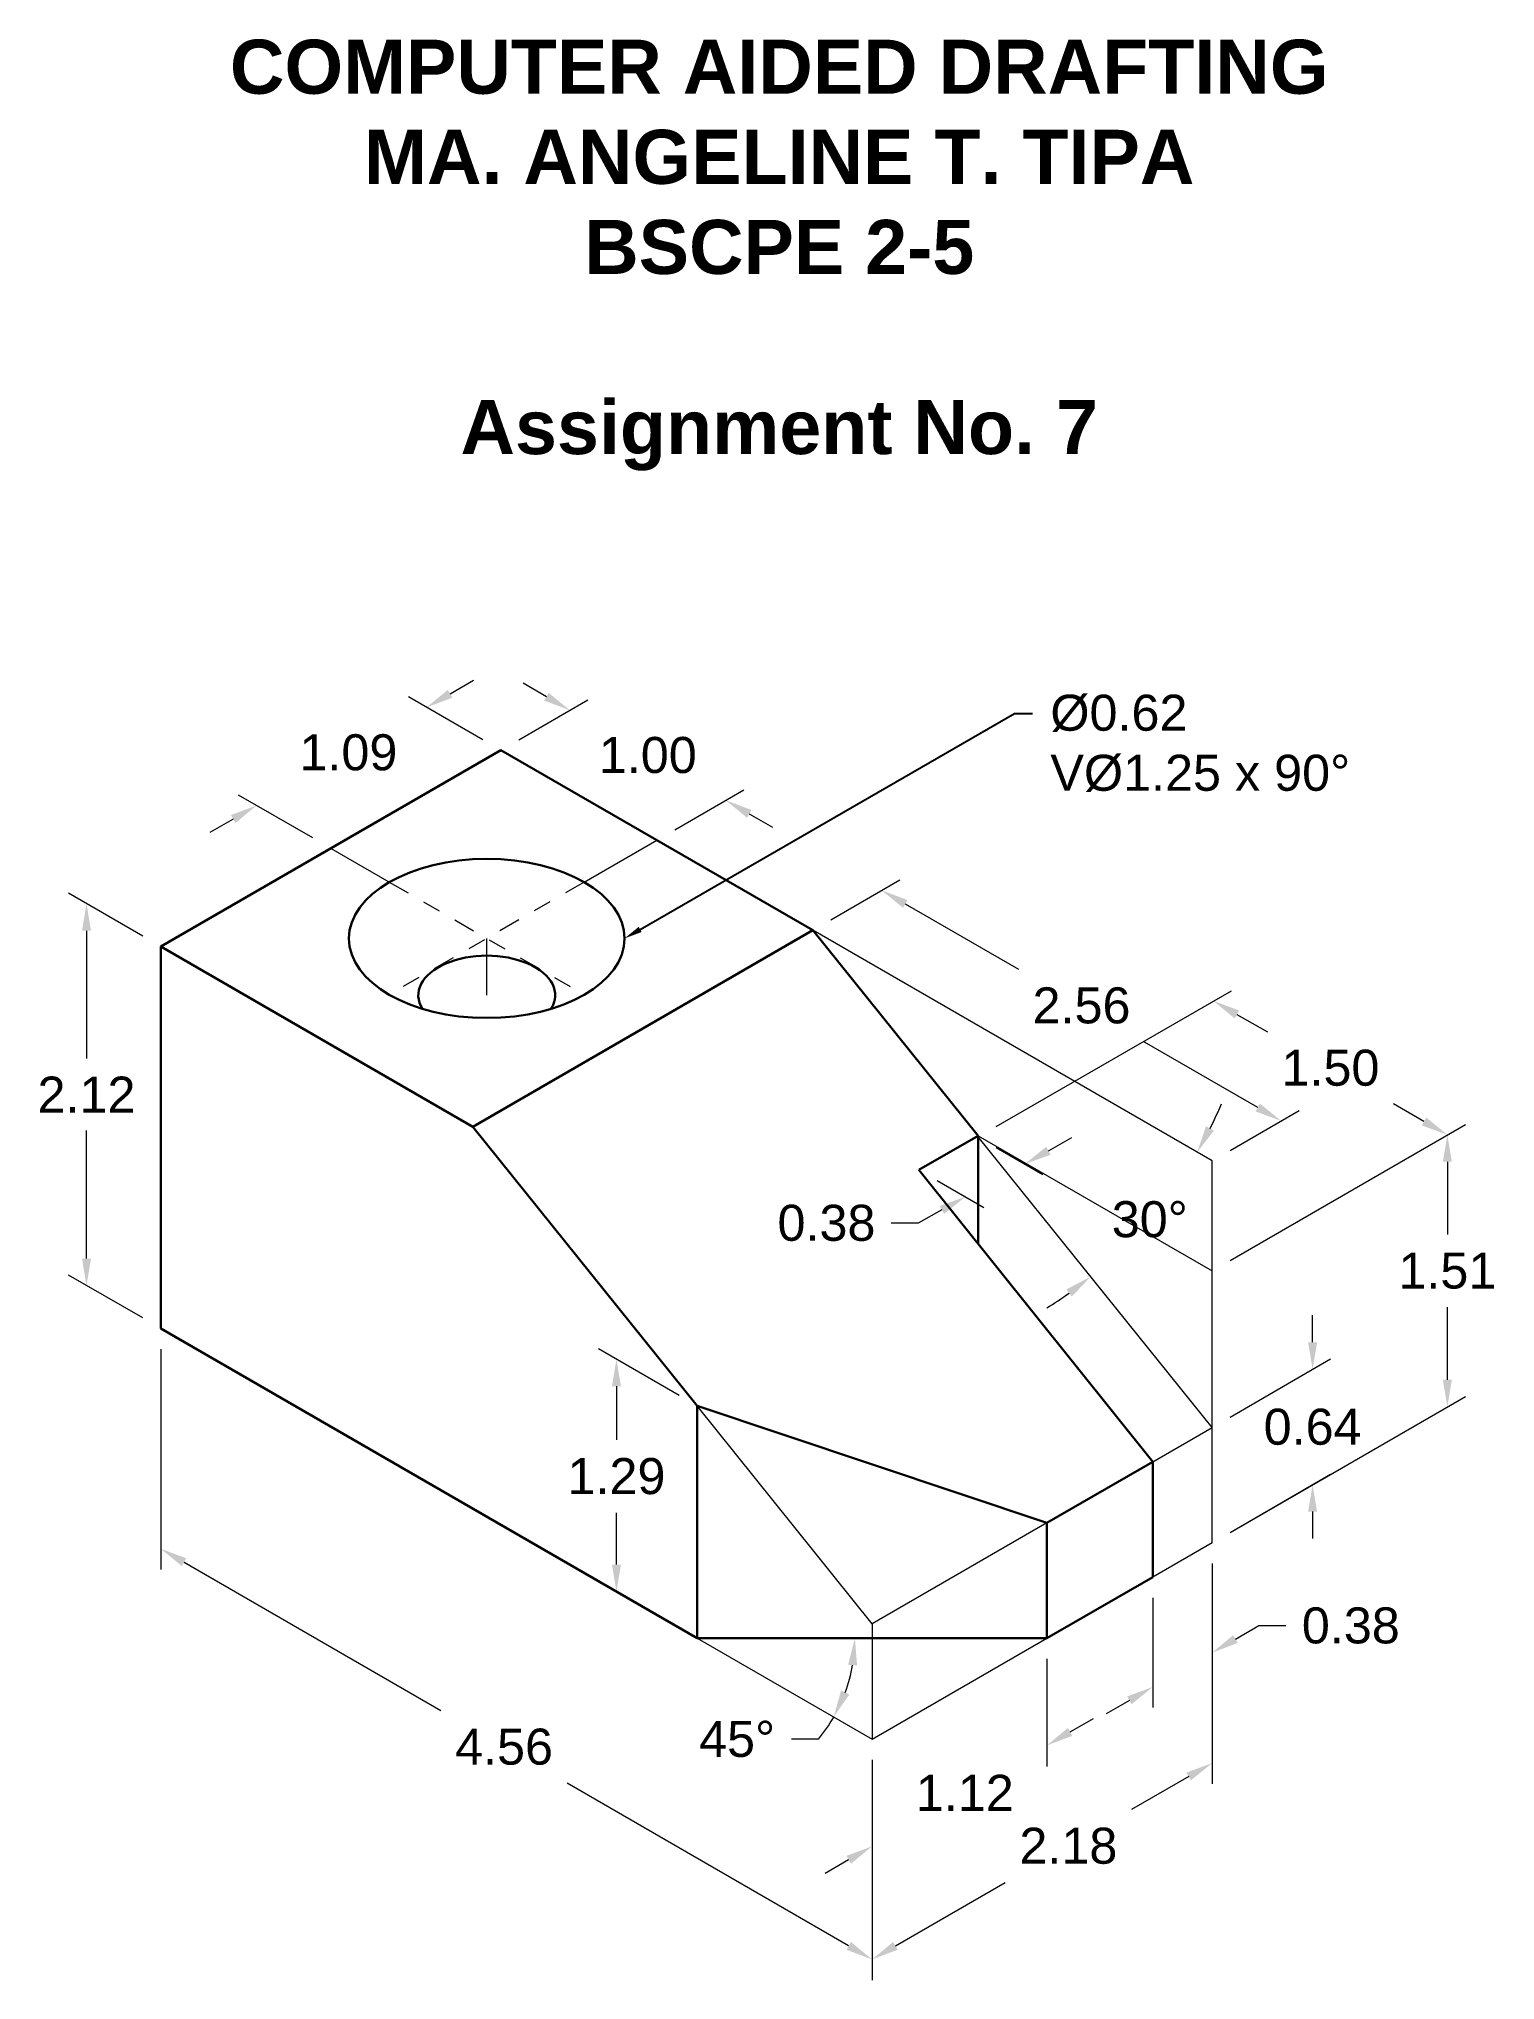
# Model space of a CAD drawing. Header units: inches. Extents: x 2539.7 to 2547.8, y 3475.8 to 3486.6.
import ezdxf
from ezdxf import colors
from ezdxf.entities.mleader import LeaderData, LeaderLine
from ezdxf.math import Vec2, Vec3

# ---------------------------------------------------------------- set-up
doc = ezdxf.new("R2010")
doc.units = ezdxf.units.IN
doc.header["$LTSCALE"] = 0.005
doc.header["$MEASUREMENT"] = 0
doc.linetypes.add('ACAD_ISO08W100', pattern=[36, 24, -3, 6, -3])
for name, color, linetype, lineweight in [('center line', 140, 'ACAD_ISO08W100', 13), ('extension line', 110, 'Continuous', 13), ('guide line', 170, 'Continuous', 9), ('object line', 7, 'Continuous', 30)]:
    doc.layers.add(name, color=color, linetype=linetype, lineweight=lineweight)
doc.styles.get("Standard").update_dxf_attribs({"font": 'arial.ttf'})
doc.dimstyles.new('ISO-25', dxfattribs={"dimtxt": 0.2, "dimasz": 0.15, "dimexe": 0.1, "dimexo": 0.1, "dimgap": 0.1, "dimtad": 0, "dimtih": 1, "dimtoh": 1, "dimzin": 1, "dimdsep": 46, "dimtxsty": 'Standard', "dimcen": 0.3, "dimadec": 0, "dimazin": 0, "dimtfac": 1, "dimtofl": 0, "dimtmove": 0, "dimatfit": 3, "dimfxl": 0.03937, "dimlwd": 13, "dimlwe": 13, "dimarcsym": 0})

# ---------------------------------------------------------------- blocks, each defined once
blk = doc.blocks.new('*D0')
at = {"layer": 'Defpoints', "color": 0, "transparency": 16777216}
for p in [(2540.418, 3479.452), (2544.367, 3477.172), (2544.367, 3475.949)]:
    blk.add_point(p, dxfattribs=at)
at = {"layer": 'extension line', "color": 0, "linetype": 'Continuous', "lineweight": 13, "transparency": 16777216}
for p, q in [((2540.418, 3479.337), (2540.418, 3478.114)), ((2540.548, 3478.154), (2541.974, 3477.331)), ((2544.367, 3477.057), (2544.367, 3475.834)), ((2544.237, 3476.024), (2542.675, 3476.927))]:
    blk.add_line(p, q, dxfattribs=at)
at = {"layer": 'extension line', "color": 0, "transparency": 16777216}
for points in [[(2540.56, 3478.176), (2540.535, 3478.133), (2540.418, 3478.229)], [(2544.25, 3476.046), (2544.225, 3476.003), (2544.367, 3475.949)]]:
    blk.add_solid(points, dxfattribs=at)
at = {"layer": 'extension line', "color": 0, "transparency": 16777216, "insert": (2542.324, 3477.129), "char_height": 0.2, "attachment_point": 5}
blk.add_mtext('4.56', dxfattribs=at)
blk = doc.blocks.new('*D1')
at = {"layer": 'Defpoints', "color": 0, "transparency": 16777216}
for p in [(2543.397, 3479.022), (2542.948, 3477.991), (2543.397, 3477.732)]:
    blk.add_point(p, dxfattribs=at)
at = {"layer": 'extension line', "color": 0, "linetype": 'Continuous', "lineweight": 13, "transparency": 16777216}
for p, q in [((2543.297, 3479.08), (2542.848, 3479.339)), ((2542.948, 3479.131), (2542.948, 3478.833)), ((2542.948, 3478.141), (2542.948, 3478.429)), ((2543.297, 3477.79), (2542.848, 3478.049))]:
    blk.add_line(p, q, dxfattribs=at)
at = {"layer": 'extension line', "color": 0, "transparency": 16777216}
for points in [[(2542.923, 3479.131), (2542.973, 3479.131), (2542.948, 3479.281)], [(2542.923, 3478.141), (2542.973, 3478.141), (2542.948, 3477.991)]]:
    blk.add_solid(points, dxfattribs=at)
at = {"layer": 'extension line', "color": 0, "transparency": 16777216, "insert": (2542.948, 3478.631), "char_height": 0.2, "attachment_point": 5}
blk.add_mtext('1.29', dxfattribs=at)
blk = doc.blocks.new('*D2')
at = {"layer": 'Defpoints', "color": 0, "transparency": 16777216}
for p in [(2545.337, 3477.732), (2544.367, 3477.172), (2545.337, 3477.137)]:
    blk.add_point(p, dxfattribs=at)
at = {"layer": 'extension line', "color": 0, "linetype": 'Continuous', "lineweight": 13, "transparency": 16777216}
for p, q in [((2545.337, 3477.617), (2545.337, 3477.021)), ((2545.467, 3477.212), (2545.597, 3477.287)), ((2544.367, 3477.057), (2544.367, 3476.461)), ((2544.237, 3476.502), (2544.107, 3476.427))]:
    blk.add_line(p, q, dxfattribs=at)
at = {"layer": 'extension line', "color": 0, "transparency": 16777216}
for points in [[(2545.454, 3477.234), (2545.479, 3477.19), (2545.337, 3477.137)], [(2544.225, 3476.524), (2544.25, 3476.48), (2544.367, 3476.577)]]:
    blk.add_solid(points, dxfattribs=at)
at = {"layer": 'extension line', "color": 0, "transparency": 16777216, "insert": (2544.882, 3476.874), "char_height": 0.2, "attachment_point": 5}
blk.add_mtext('1.12', dxfattribs=at)
blk = doc.blocks.new('*D3')
at = {"layer": 'Defpoints', "color": 0, "transparency": 16777216}
for p in [(2540.418, 3481.572), (2540.006, 3479.69), (2540.418, 3479.452)]:
    blk.add_point(p, dxfattribs=at)
at = {"layer": 'extension line', "color": 0, "linetype": 'Continuous', "lineweight": 13, "transparency": 16777216}
for p, q in [((2540.318, 3481.63), (2539.906, 3481.868)), ((2540.006, 3481.66), (2540.006, 3480.95)), ((2540.006, 3479.84), (2540.006, 3480.55)), ((2540.318, 3479.51), (2539.906, 3479.748))]:
    blk.add_line(p, q, dxfattribs=at)
at = {"layer": 'extension line', "color": 0, "transparency": 16777216}
for points in [[(2539.981, 3481.66), (2540.031, 3481.66), (2540.006, 3481.81)], [(2539.981, 3479.84), (2540.031, 3479.84), (2540.006, 3479.69)]]:
    blk.add_solid(points, dxfattribs=at)
at = {"layer": 'extension line', "color": 0, "transparency": 16777216, "insert": (2540.006, 3480.75), "char_height": 0.2, "attachment_point": 5}
blk.add_mtext('2.12', dxfattribs=at)
blk = doc.blocks.new('*D4')
at = {"layer": 'Defpoints', "color": 0, "transparency": 16777216}
for p in [(2544.038, 3481.662), (2546.638, 3480.604), (2546.255, 3480.382)]:
    blk.add_point(p, dxfattribs=at)
at = {"layer": 'extension line', "color": 0, "linetype": 'Continuous', "lineweight": 13, "transparency": 16777216}
for p, q in [((2544.138, 3481.72), (2544.521, 3481.942)), ((2544.551, 3481.809), (2545.18, 3481.446)), ((2546.509, 3480.679), (2545.88, 3481.042)), ((2546.355, 3480.44), (2546.738, 3480.662))]:
    blk.add_line(p, q, dxfattribs=at)
at = {"layer": 'extension line', "color": 0, "transparency": 16777216}
for points in [[(2544.564, 3481.83), (2544.539, 3481.787), (2544.421, 3481.884)], [(2546.521, 3480.7), (2546.496, 3480.657), (2546.638, 3480.604)]]:
    blk.add_solid(points, dxfattribs=at)
at = {"layer": 'extension line', "color": 0, "transparency": 16777216, "insert": (2545.53, 3481.244), "char_height": 0.2, "attachment_point": 5}
blk.add_mtext('2.56', dxfattribs=at)
blk = doc.blocks.new('*D5')
at = {"layer": 'Defpoints', "color": 0, "transparency": 16777216}
for p in [(2546.255, 3478.262), (2544.367, 3477.172), (2546.255, 3477.039)]:
    blk.add_point(p, dxfattribs=at)
at = {"layer": 'extension line', "color": 0, "linetype": 'Continuous', "lineweight": 13, "transparency": 16777216}
for p, q in [((2546.255, 3478.147), (2546.255, 3476.924)), ((2544.367, 3477.057), (2544.367, 3475.834)), ((2546.125, 3476.964), (2545.808, 3476.781)), ((2544.497, 3476.024), (2545.107, 3476.377))]:
    blk.add_line(p, q, dxfattribs=at)
at = {"layer": 'extension line', "color": 0, "transparency": 16777216}
for points in [[(2546.112, 3476.986), (2546.137, 3476.943), (2546.255, 3477.039)], [(2544.484, 3476.046), (2544.509, 3476.003), (2544.367, 3475.949)]]:
    blk.add_solid(points, dxfattribs=at)
at = {"layer": 'extension line', "color": 0, "transparency": 16777216, "insert": (2545.457, 3476.579), "char_height": 0.2, "attachment_point": 5}
blk.add_mtext('2.18', dxfattribs=at)
blk = doc.blocks.new('*D6')
at = {"layer": 'Defpoints', "color": 0, "transparency": 16777216}
for p in [(2546.255, 3478.262), (2545.926, 3478.072), (2546.255, 3477.652)]:
    blk.add_point(p, dxfattribs=at)
at = {"layer": 'extension line', "color": 0, "linetype": 'Continuous', "lineweight": 13, "transparency": 16777216}
for p, q in [((2546.255, 3478.147), (2546.255, 3477.537)), ((2545.926, 3477.957), (2545.926, 3477.347)), ((2546.385, 3477.727), (2546.515, 3477.802)), ((2546.515, 3477.802), (2546.665, 3477.802)), ((2545.796, 3477.387), (2545.666, 3477.312))]:
    blk.add_line(p, q, dxfattribs=at)
at = {"layer": 'extension line', "color": 0, "transparency": 16777216}
for points in [[(2546.372, 3477.749), (2546.397, 3477.706), (2546.255, 3477.652)], [(2545.783, 3477.409), (2545.808, 3477.366), (2545.926, 3477.462)]]:
    blk.add_solid(points, dxfattribs=at)
at = {"layer": 'extension line', "color": 0, "transparency": 16777216, "insert": (2547.025, 3477.802), "char_height": 0.2, "attachment_point": 5}
blk.add_mtext('0.38', dxfattribs=at)
blk = doc.blocks.new('*D7')
at = {"layer": 'Defpoints', "color": 0, "transparency": 16777216}
for p in [(2546.255, 3478.902), (2546.813, 3478.585), (2546.255, 3478.262)]:
    blk.add_point(p, dxfattribs=at)
at = {"layer": 'extension line', "color": 0, "linetype": 'Continuous', "lineweight": 13, "transparency": 16777216}
for p, q in [((2546.813, 3479.375), (2546.813, 3479.525)), ((2546.355, 3478.96), (2546.913, 3479.283)), ((2546.355, 3478.32), (2546.913, 3478.643)), ((2546.813, 3478.435), (2546.813, 3478.285))]:
    blk.add_line(p, q, dxfattribs=at)
at = {"layer": 'extension line', "color": 0, "transparency": 16777216}
for points in [[(2546.788, 3479.375), (2546.838, 3479.375), (2546.813, 3479.225)], [(2546.788, 3478.435), (2546.838, 3478.435), (2546.813, 3478.585)]]:
    blk.add_solid(points, dxfattribs=at)
at = {"layer": 'extension line', "color": 0, "transparency": 16777216, "insert": (2546.813, 3478.905), "char_height": 0.2, "attachment_point": 5}
blk.add_mtext('0.64', dxfattribs=at)
blk = doc.blocks.new('*D8')
at = {"layer": 'Defpoints', "color": 0, "transparency": 16777216}
for p in [(2546.255, 3479.772), (2547.561, 3479.017), (2546.255, 3478.262)]:
    blk.add_point(p, dxfattribs=at)
at = {"layer": 'extension line', "color": 0, "linetype": 'Continuous', "lineweight": 13, "transparency": 16777216}
for p, q in [((2546.355, 3479.83), (2547.661, 3480.584)), ((2547.561, 3480.377), (2547.561, 3479.974)), ((2547.561, 3479.167), (2547.561, 3479.57)), ((2546.355, 3478.32), (2547.661, 3479.074))]:
    blk.add_line(p, q, dxfattribs=at)
at = {"layer": 'extension line', "color": 0, "transparency": 16777216}
for points in [[(2547.536, 3480.377), (2547.586, 3480.377), (2547.561, 3480.527)], [(2547.536, 3479.167), (2547.586, 3479.167), (2547.561, 3479.017)]]:
    blk.add_solid(points, dxfattribs=at)
at = {"layer": 'extension line', "color": 0, "transparency": 16777216, "insert": (2547.561, 3479.772), "char_height": 0.2, "attachment_point": 5}
blk.add_mtext('1.51', dxfattribs=at)
blk = doc.blocks.new('*D9')
at = {"layer": 'Defpoints', "color": 0, "transparency": 16777216}
for p in [(2543.397, 3477.732), (2543.397, 3477.732), (2545.337, 3477.732), (2544.258, 3477.58), (2544.367, 3477.172)]:
    blk.add_point(p, dxfattribs=at)
at = {"layer": 'extension line', "color": 0, "linetype": 'Continuous', "lineweight": 13, "transparency": 16777216}
blk.add_line((2544.069, 3477.172), (2543.919, 3477.172), dxfattribs=at)
for start, end in [(339.8386, 350.1614), (320.1614, 330)]:
    blk.add_arc((2543.397, 3477.732), 0.875, start, end, dxfattribs=at)
at = {"layer": 'extension line', "color": 0, "transparency": 16777216}
for points in [[(2544.234, 3477.585), (2544.284, 3477.581), (2544.272, 3477.732)], [(2544.241, 3477.42), (2544.195, 3477.442), (2544.154, 3477.295)]]:
    blk.add_solid(points, dxfattribs=at)
at = {"layer": 'extension line', "color": 0, "transparency": 16777216, "insert": (2543.618, 3477.172), "char_height": 0.2, "attachment_point": 5}
blk.add_mtext('45%%D', dxfattribs=at)
blk = doc.blocks.new('*D10')
at = {"layer": 'Defpoints', "color": 0, "transparency": 16777216}
for p in [(2547.561, 3480.527), (2544.956, 3480.515), (2546.255, 3479.772)]:
    blk.add_point(p, dxfattribs=at)
at = {"layer": 'extension line', "color": 0, "linetype": 'Continuous', "lineweight": 13, "transparency": 16777216}
for p, q in [((2545.056, 3480.573), (2546.363, 3481.327)), ((2546.393, 3481.195), (2546.562, 3481.098)), ((2547.431, 3480.601), (2547.262, 3480.698)), ((2546.355, 3479.83), (2547.662, 3480.585))]:
    blk.add_line(p, q, dxfattribs=at)
at = {"layer": 'extension line', "color": 0, "transparency": 16777216}
for points in [[(2546.405, 3481.217), (2546.38, 3481.173), (2546.262, 3481.27)], [(2547.444, 3480.623), (2547.419, 3480.579), (2547.561, 3480.527)]]:
    blk.add_solid(points, dxfattribs=at)
at = {"layer": 'extension line', "color": 0, "transparency": 16777216, "insert": (2546.912, 3480.898), "char_height": 0.2, "attachment_point": 5}
blk.add_mtext('1.50', dxfattribs=at)
blk = doc.blocks.new('*D11')
at = {"layer": 'Defpoints', "color": 0, "transparency": 16777216}
for p in [(2542.306, 3482.662), (2540.95, 3482.355), (2541.362, 3482.117)]:
    blk.add_point(p, dxfattribs=at)
at = {"layer": 'extension line', "color": 0, "linetype": 'Continuous', "lineweight": 13, "transparency": 16777216}
for p, q in [((2542.024, 3482.975), (2542.154, 3483.05)), ((2542.206, 3482.72), (2541.794, 3482.958)), ((2541.262, 3482.175), (2540.85, 3482.413)), ((2540.82, 3482.28), (2540.691, 3482.205))]:
    blk.add_line(p, q, dxfattribs=at)
at = {"layer": 'extension line', "color": 0, "transparency": 16777216}
for points in [[(2542.012, 3482.997), (2542.037, 3482.953), (2541.894, 3482.9)], [(2540.808, 3482.302), (2540.833, 3482.258), (2540.95, 3482.355)]]:
    blk.add_solid(points, dxfattribs=at)
at = {"layer": 'extension line', "color": 0, "transparency": 16777216, "insert": (2541.46, 3482.649), "char_height": 0.2, "attachment_point": 5}
blk.add_mtext('1.09', dxfattribs=at)
blk = doc.blocks.new('*D12')
at = {"layer": 'Defpoints', "color": 0, "transparency": 16777216}
for p in [(2542.689, 3482.884), (2542.306, 3482.662), (2543.172, 3482.162)]:
    blk.add_point(p, dxfattribs=at)
at = {"layer": 'extension line', "color": 0, "linetype": 'Continuous', "lineweight": 13, "transparency": 16777216}
for p, q in [((2542.559, 3482.959), (2542.43, 3483.034)), ((2542.406, 3482.72), (2542.789, 3482.942)), ((2543.272, 3482.22), (2543.655, 3482.442)), ((2543.685, 3482.309), (2543.815, 3482.234))]:
    blk.add_line(p, q, dxfattribs=at)
at = {"layer": 'extension line', "color": 0, "transparency": 16777216}
for points in [[(2542.572, 3482.98), (2542.547, 3482.937), (2542.689, 3482.884)], [(2543.698, 3482.33), (2543.673, 3482.287), (2543.555, 3482.384)]]:
    blk.add_solid(points, dxfattribs=at)
at = {"layer": 'extension line', "color": 0, "transparency": 16777216, "insert": (2543.122, 3482.634), "char_height": 0.2, "attachment_point": 5}
blk.add_mtext('1.00', dxfattribs=at)
blk = doc.blocks.new('*D13')
at = {"layer": 'Defpoints', "color": 0, "transparency": 16777216}
for p in [(2544.956, 3480.515), (2544.627, 3480.332), (2545.215, 3480.365)]:
    blk.add_point(p, dxfattribs=at)
at = {"layer": 'extension line', "color": 0, "linetype": 'Continuous', "lineweight": 13, "transparency": 16777216}
for p, q in [((2545.057, 3480.457), (2545.316, 3480.307)), ((2545.346, 3480.438), (2545.477, 3480.511)), ((2544.728, 3480.274), (2544.987, 3480.124)), ((2544.755, 3480.11), (2544.624, 3480.037)), ((2544.624, 3480.037), (2544.474, 3480.037))]:
    blk.add_line(p, q, dxfattribs=at)
at = {"layer": 'extension line', "color": 0, "transparency": 16777216}
for points in [[(2545.334, 3480.46), (2545.358, 3480.416), (2545.215, 3480.365)], [(2544.743, 3480.132), (2544.767, 3480.088), (2544.886, 3480.183)]]:
    blk.add_solid(points, dxfattribs=at)
at = {"layer": 'extension line', "color": 0, "transparency": 16777216, "insert": (2544.114, 3480.037), "char_height": 0.2, "attachment_point": 5}
blk.add_mtext('0.38', dxfattribs=at)
blk = doc.blocks.new('*D14')
at = {"layer": 'Defpoints', "color": 0, "transparency": 16777216}
for p in [(2544.038, 3481.662), (2544.956, 3480.515), (2546.255, 3480.382), (2545.806, 3479.945), (2546.255, 3478.902)]:
    blk.add_point(p, dxfattribs=at)
at = {"layer": 'extension line', "color": 0, "linetype": 'Continuous', "lineweight": 13, "transparency": 16777216}
for start, end in [(333.4693, 336.9386), (301.9102, 305.3795)]:
    blk.add_arc((2544.027, 3481.669), 2.478, start, end, dxfattribs=at)
at = {"layer": 'extension line', "color": 0, "transparency": 16777216}
for points in [[(2546.265, 3480.55), (2546.221, 3480.574), (2546.172, 3480.43)], [(2545.446, 3479.669), (2545.476, 3479.629), (2545.581, 3479.739)]]:
    blk.add_solid(points, dxfattribs=at)
at = {"layer": 'extension line', "color": 0, "transparency": 16777216, "insert": (2545.909, 3480.057), "char_height": 0.2, "attachment_point": 5}
blk.add_mtext('30%%D', dxfattribs=at)

msp = doc.modelspace()

# ---------------------------------------------------------------- linework, layer by layer
at = {"layer": 'center line'}
for p, q in [((2541.687, 3481.93), (2542.769, 3481.305)), ((2542.769, 3481.93), (2541.687, 3481.305))]:
    msp.add_line(p, q, dxfattribs=at)
at = {"layer": 'guide line'}
for p, q in [((2542.769, 3481.93), (2543.172, 3482.162)), ((2541.687, 3481.93), (2541.362, 3482.117)), ((2542.228, 3481.302), (2542.228, 3481.617)), ((2546.255, 3480.382), (2544.038, 3481.662)), ((2540.418, 3481.572), (2541.284, 3481.072)), ((2544.956, 3480.522), (2544.627, 3480.332)), ((2544.956, 3480.522), (2546.255, 3479.772)), ((2546.255, 3478.902), (2544.956, 3480.515)), ((2546.255, 3478.262), (2546.255, 3480.382)), ((2543.397, 3477.732), (2543.397, 3479.022)), ((2544.367, 3477.812), (2543.397, 3479.022)), ((2545.926, 3478.712), (2546.255, 3478.902)), ((2545.337, 3478.372), (2544.367, 3477.812)), ((2546.255, 3478.262), (2545.926, 3478.072)), ((2543.397, 3477.732), (2544.367, 3477.172)), ((2544.367, 3477.812), (2544.367, 3477.172)), ((2544.367, 3477.172), (2545.337, 3477.732))]:
    msp.add_line(p, q, dxfattribs=at)
at = {"layer": 'object line'}
for p, q in [((2540.418, 3481.572), (2542.306, 3482.662)), ((2542.306, 3482.662), (2544.038, 3481.662)), ((2544.038, 3481.662), (2542.15, 3480.572)), ((2544.038, 3481.662), (2544.956, 3480.522)), ((2542.15, 3480.572), (2540.418, 3481.572)), ((2540.418, 3481.572), (2540.418, 3479.452)), ((2542.15, 3480.572), (2543.397, 3479.022)), ((2544.956, 3480.522), (2544.627, 3480.332)), ((2544.956, 3480.522), (2544.956, 3479.922)), ((2544.627, 3480.332), (2545.926, 3478.712)), ((2540.418, 3479.452), (2543.397, 3477.732)), ((2543.397, 3479.022), (2543.397, 3477.732)), ((2543.397, 3479.022), (2545.337, 3478.372)), ((2545.926, 3478.712), (2545.337, 3478.372)), ((2545.926, 3478.072), (2545.926, 3478.712)), ((2545.337, 3478.372), (2545.337, 3477.732)), ((2545.337, 3477.732), (2545.926, 3478.072)), ((2543.397, 3477.732), (2545.337, 3477.732))]:
    msp.add_line(p, q, dxfattribs=at)
msp.add_ellipse((2542.228, 3481.617), major_axis=(-0.765, 0), ratio=0.57735, dxfattribs=at)
msp.add_ellipse((2542.228, 3481.302), major_axis=(-0.38, 0), ratio=0.57735, start_param=2.786315, end_param=6.638463, dxfattribs=at)

# ---------------------------------------------------------------- texts
at = {"layer": 'object line', "insert": (2538.623, 3486.606), "char_height": 0.3, "attachment_point": 1}
msp.add_mtext_dynamic_manual_height_columns('\\pxqc;{\\fArial|b1|i0|c0|p34;COMPUTER AIDED DRAFTING\\PMA. ANGELINE T. TIPA\\PBSCPE 2-5\\P\\PAssignment No. 7}', width=10.45749, gutter_width=15, heights=[0], dxfattribs=at)

# ---------------------------------------------------------------- dimensions: what is measured, and where the dimension line sits
at = {"layer": 'extension line'}
for base, p1, p2, angle, picture, middle in [((2540.95, 3482.355), (2542.306, 3482.662), (2541.362, 3482.117), 210, '*D11', (2541.46, 3482.649)), ((2546.638, 3480.604), (2544.038, 3481.662), (2546.255, 3480.382), 330, '*D4', (2545.53, 3481.244)), ((2545.215, 3480.365), (2544.627, 3480.332), (2544.956, 3480.515), 29.0597, '*D13', (2544.114, 3480.037)), ((2544.367, 3475.949), (2540.418, 3479.452), (2544.367, 3477.172), 330, '*D0', (2542.324, 3477.129)), ((2546.813, 3478.585), (2546.255, 3478.902), (2546.255, 3478.262), 270, '*D7', (2546.813, 3478.905)), ((2542.948, 3477.991), (2543.397, 3479.022), (2543.397, 3477.732), 270, '*D1', (2542.948, 3478.631)), ((2546.255, 3477.039), (2544.367, 3477.172), (2546.255, 3478.262), 30, '*D5', (2545.457, 3476.579)), ((2545.337, 3477.137), (2544.367, 3477.172), (2545.337, 3477.732), 30, '*D2', (2544.882, 3476.874))]:
    dim = msp.add_linear_dim(base=base, p1=p1, p2=p2, angle=angle, dimstyle='ISO-25', dxfattribs=at)
    dim.commit()
    dim.dimension.update_dxf_attribs({"geometry": picture, "text_midpoint": middle, "dimtype": 161})
for p1, p2, distance, picture, middle in [((2543.172, 3482.162), (2542.306, 3482.662), -0.384, '*D12', (2543.122, 3482.634)), ((2540.418, 3481.572), (2540.418, 3479.452), -0.412, '*D3', (2540.006, 3480.75)), ((2544.956, 3480.515), (2546.255, 3479.772), 1.303, '*D10', (2546.912, 3480.898)), ((2546.255, 3479.772), (2546.255, 3478.262), 1.307, '*D8', (2547.561, 3479.772)), ((2545.926, 3478.072), (2546.255, 3478.262), -0.528, '*D6', (2547.025, 3477.802))]:
    dim = msp.add_aligned_dim(p1=p1, p2=p2, distance=distance, dimstyle='ISO-25', dxfattribs=at)
    dim.commit()
    dim.dimension.update_dxf_attribs({"geometry": picture, "text_midpoint": middle})
for base, line1, line2, text, picture, middle in [((2545.806, 3479.945), ((2546.255, 3478.902), (2544.956, 3480.515)), ((2546.255, 3480.382), (2544.038, 3481.662)), '30%%D', '*D14', (2545.909, 3480.057)), ((2544.258, 3477.58), ((2543.397, 3477.732), (2545.337, 3477.732)), ((2543.397, 3477.732), (2544.367, 3477.172)), '45%%D', '*D9', (2543.618, 3477.172))]:
    dim = msp.add_angular_dim_2l(base=base, line1=line1, line2=line2, text=text, dimstyle='ISO-25', dxfattribs=at)
    dim.commit()
    dim.dimension.update_dxf_attribs({"geometry": picture, "text_midpoint": middle})

# ---------------------------------------------------------------- leaders
ml = msp.add_multileader_mtext('Standard', dxfattribs=at)
ml.set_content('%%C0.62\\PV%%C1.25 x 90%%D', color=256)
ml.set_leader_properties()
ml.build(insert=Vec2(0, 0))
ml.multileader.update_dxf_attribs({"dogleg_length": 0.1, "arrow_head_size": 0.1})
ctx = ml.context
ctx.base_point, ctx.char_height, ctx.arrow_head_size, ctx.landing_gap_size, ctx.plane_origin = Vec3(2545.257, 3482.866), 0.2, 0.1, 0.1, Vec3(2542.993, 3481.617)
notes = []
notes.append((ctx, [(0, (1, 1, 0), (2545.157, 3482.866), (1, 0), 0.1, [(0, [(2542.993, 3481.617)], 0, [])])]))
ctx.mtext.insert, ctx.mtext.flow_direction = Vec3(2545.357, 3482.97), 5
for ctx, leaders in notes:
    for number, flags, end, landing, length, lines in leaders:
        leader = LeaderData()
        leader.index, (leader.has_last_leader_line, leader.has_dogleg_vector, leader.attachment_direction) = number, flags
        leader.last_leader_point, leader.dogleg_vector, leader.dogleg_length = Vec3(end), Vec3(landing), length
        for number, points, colour, breaks in lines:
            line = LeaderLine()
            line.index, line.vertices, line.color, line.breaks = number, Vec3.list(points), colors.encode_raw_color(colour), breaks
            leader.lines.append(line)
        ctx.leaders.append(leader)

doc.saveas('drawing.dxf')
